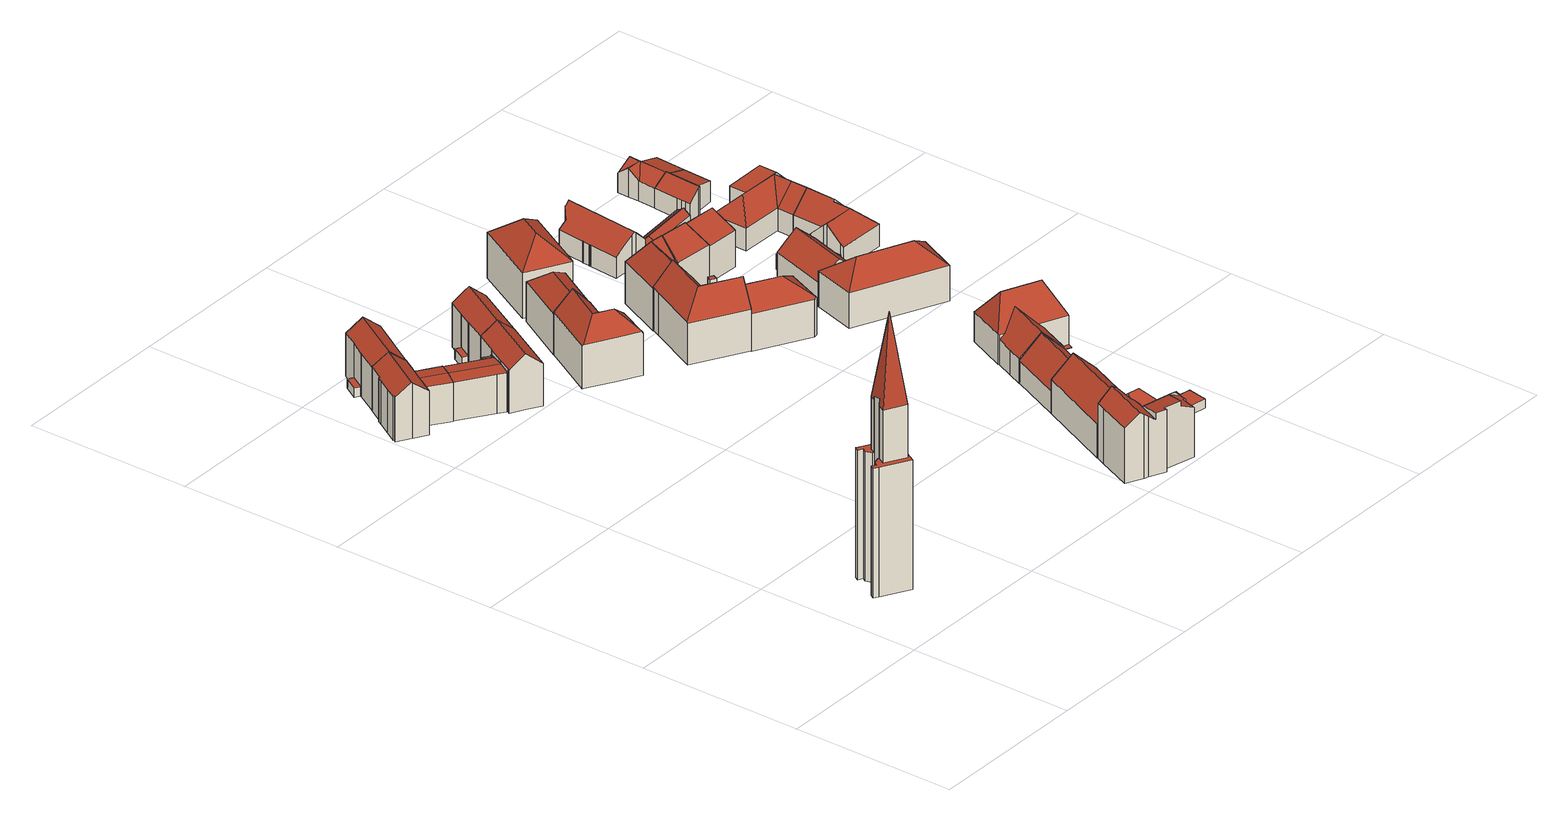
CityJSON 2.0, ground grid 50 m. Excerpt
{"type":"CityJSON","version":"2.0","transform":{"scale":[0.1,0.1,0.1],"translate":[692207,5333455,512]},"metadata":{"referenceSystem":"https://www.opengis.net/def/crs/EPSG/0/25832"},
"CityObjects":{
"building1":{"type":"Building","attributes":{"Gemeindeschluessel":"09162000","HoeheDach":"596.510","HoeheGrund":"514.363","Methode":"2000","NiedrigsteTraufeDesGebaeudes":"553.575","Geometrietyp2DReferenz":"3000","function":"31001_2000","roofType":"3600","measuredHeight":82.15},"geometry":[{"type":"MultiSurface","lod":"2","boundaries":[[[0,1,2,3,4,5,6]],[[7,8,9,10]],[[11,12,0]],[[13,4,3,14]],[[13,10,9,15,5,4]],[[16,2,1,17]],[[18,6,5,15]],[[19,11,6,18]],[[20,21,22,23]],[[24,14,3,2,16,25]],[[26,27,28,29]],[[30,20,23,31]],[[0,12,1]],[[20,30,32,33,34,35,28,27,25,16,17,36,19,18,15,9,8,37,38,21]],[[38,37,39,40]],[[41,35,34,42]],[[39,37,8,7]],[[24,25,27,26]],[[28,35,41,29]],[[36,12,11,19]],[[33,32,43,44]],[[17,1,12,36]],[[34,33,44,42]],[[43,32,30,31]],[[23,22,40,39,7,10,13,14,24,26,29,41,42,44,43,31]],[[11,0,6]],[[22,21,38,40]]],"semantics":{"surfaces":[{"type":"RoofSurface"},{"type":"WallSurface"},{"type":"GroundSurface"}],"values":[0,1,0,1,1,1,1,1,1,1,1,1,0,0,1,1,1,1,1,1,1,1,1,1,2,0,1]}}]},
"building2":{"type":"Building","attributes":{"Gemeindeschluessel":"09162000","HoeheDach":"530.420","HoeheGrund":"513.520","Methode":"1000","NiedrigsteTraufeDesGebaeudes":"526.716","Geometrietyp2DReferenz":"3000","function":"31001_1000","roofType":"3100","measuredHeight":16.9,"storeysAboveGround":4},"geometry":[{"type":"MultiSurface","lod":"2","boundaries":[[[45,46,47,48,49,50,51,52,53,54,55,56,57,58,59,60]],[[50,49,61,62,63,51]],[[60,64,65,45]],[[56,66,67,57]],[[51,63,68,52]],[[62,69,70,67,66,71,72,73,68,63]],[[54,72,71,55]],[[48,74,61,49]],[[57,67,70,58]],[[52,68,73,53]],[[55,71,66,56]],[[47,75,74,48]],[[53,73,72,54]],[[69,64,60,59,58,70]],[[61,74,75,76,65,64,69,62]],[[45,65,76,46]],[[46,76,75,47]]],"semantics":{"surfaces":[{"type":"GroundSurface"},{"type":"WallSurface"},{"type":"RoofSurface"}],"values":[0,1,1,1,1,2,1,1,1,1,1,1,1,1,2,1,1]}}]},
"building3":{"type":"Building","attributes":{"Gemeindeschluessel":"09162000","HoeheDach":"525.930","HoeheGrund":"513.670","Methode":"2000","NiedrigsteTraufeDesGebaeudes":"525.534","Geometrietyp2DReferenz":"3000","function":"31001_1000","roofType":"3100","measuredHeight":12.26,"storeysAboveGround":4},"geometry":[{"type":"MultiSurface","lod":"2","boundaries":[[[77,78,79,80,81,82,83,84,85,86]],[[83,87,88,84]],[[80,89,90,81]],[[81,90,91,82]],[[79,92,89,80]],[[93,94,86,85,84,88]],[[89,92,95,91,90]],[[95,96,94,93,88,87,91]],[[79,78,77,86,94,96,95,92]],[[82,91,87,83]]],"semantics":{"surfaces":[{"type":"GroundSurface"},{"type":"WallSurface"},{"type":"RoofSurface"}],"values":[0,1,1,1,1,1,2,2,1,1]}}]},
"building4":{"type":"Building","attributes":{"Gemeindeschluessel":"09162000","HoeheDach":"530.390","HoeheGrund":"513.640","Methode":"2000","NiedrigsteTraufeDesGebaeudes":"516.407","Geometrietyp2DReferenz":"3000","function":"31001_1000","roofType":"3100","measuredHeight":16.75,"storeysAboveGround":4},"geometry":[{"type":"MultiSurface","lod":"2","boundaries":[[[97,98,99,100]],[[98,97,101,102,103,104,105]],[[106,107,108,109,110,111]],[[112,113,114,115,100,99]],[[116,117,118,116,104,103,119]],[[108,113,112,109]],[[114,113,108,107]],[[120,119,103,102]],[[121,122,123,124,118,117,125]],[[126,116,119,120]],[[107,106,111,122,121,125,126,120,102,101,97,100,115,114]],[[124,127,105,104,116,118]],[[109,112,99,98,105,127,124,123,110]],[[111,110,123,122]],[[117,116,126,125]]],"semantics":{"surfaces":[{"type":"WallSurface"},{"type":"RoofSurface"},{"type":"GroundSurface"}],"values":[0,0,0,0,1,1,0,0,0,0,2,0,1,0,0]}}]},
"building5":{"type":"Building","attributes":{"Gemeindeschluessel":"09162000","HoeheDach":"525.920","HoeheGrund":"513.780","Methode":"2000","NiedrigsteTraufeDesGebaeudes":"525.388","Geometrietyp2DReferenz":"3000","function":"31001_1000","roofType":"3100","measuredHeight":12.14,"storeysAboveGround":4},"geometry":[{"type":"MultiSurface","lod":"2","boundaries":[[[128,129,130,131]],[[132,133,128,131]],[[134,135,136,137]],[[137,138,139,140,141,142,143,144,145,146,147,148,132,131,130,149,134]],[[150,151,152,153,154,92]],[[130,129,155,149]],[[143,151,150,144]],[[137,136,156,138]],[[144,150,92,145]],[[149,155,135,134]],[[142,141,140,157,153,152]],[[148,158,133,132]],[[142,152,151,143]],[[147,94,158,148]],[[140,139,138,156,159,157]],[[153,157,159,156,136,135,155,129,128,133,158,94,154]],[[92,154,94,147,146,145]]],"semantics":{"surfaces":[{"type":"WallSurface"},{"type":"GroundSurface"},{"type":"RoofSurface"}],"values":[0,0,0,1,2,0,0,0,0,0,0,0,0,0,0,2,0]}}]},
"building6":{"type":"Building","attributes":{"Gemeindeschluessel":"09162000","HoeheDach":"525.617","HoeheGrund":"513.912","Methode":"2000","NiedrigsteTraufeDesGebaeudes":"525.334","Geometrietyp2DReferenz":"3000","function":"51009_1610","roofType":"2100","measuredHeight":11.71},"geometry":[{"type":"MultiSurface","lod":"2","boundaries":[[[160,161,162,163]],[[163,164,165,166,160]],[[164,167,168,165]],[[167,164,163,162]],[[167,162,161,169,168]],[[165,168,169,166]],[[166,169,161,160]]],"semantics":{"surfaces":[{"type":"WallSurface"},{"type":"GroundSurface"},{"type":"RoofSurface"}],"values":[0,1,0,0,2,0,0]}}]},
"building7":{"type":"Building","attributes":{"Gemeindeschluessel":"09162000","HoeheDach":"530.630","HoeheGrund":"513.780","Methode":"2000","NiedrigsteTraufeDesGebaeudes":"526.714","Geometrietyp2DReferenz":"3000","function":"31001_1000","roofType":"3100","measuredHeight":16.85,"storeysAboveGround":4},"geometry":[{"type":"MultiSurface","lod":"2","boundaries":[[[142,170,171,140]],[[140,171,172,138]],[[138,172,173,137]],[[137,173,174,134]],[[175,176,177,174,173,172,171,170,178]],[[179,180,181,142,140,138,137,134,182,183,184]],[[180,179,185,175,178,181]],[[134,174,177,182]],[[185,186,176,175]],[[184,186,185,179]],[[181,178,170,142]],[[176,186,184,183,182,177]]],"semantics":{"surfaces":[{"type":"WallSurface"},{"type":"RoofSurface"},{"type":"GroundSurface"}],"values":[0,0,0,0,1,2,0,0,1,0,0,0]}}]},
"building8":{"type":"Building","attributes":{"Gemeindeschluessel":"09162000","HoeheDach":"530.620","HoeheGrund":"513.470","Methode":"2000","NiedrigsteTraufeDesGebaeudes":"516.602","Geometrietyp2DReferenz":"3000","function":"31001_1000","roofType":"3100","measuredHeight":17.15,"storeysAboveGround":4},"geometry":[{"type":"MultiSurface","lod":"2","boundaries":[[[176,187,188,189,190,191,192,193,194,195,177]],[[196,197,198,186,199,176,177,200]],[[201,195,194,202]],[[198,203,204,186]],[[199,186,204,187,176]],[[191,205,206,207,208,209,192]],[[210,189,188,211]],[[187,212,211,188]],[[194,193,213,214,202]],[[215,190,189,210]],[[205,191,190,215]],[[213,209,208,216]],[[200,177,195,201]],[[212,187,204,203]],[[198,197,196,200,201,202,214,217,207,206,205,215,210,211,212,203]],[[217,216,208,207]],[[213,193,192,209]],[[214,213,216,217]]],"semantics":{"surfaces":[{"type":"RoofSurface"},{"type":"WallSurface"},{"type":"GroundSurface"}],"values":[0,1,1,1,0,1,1,1,1,1,1,0,1,1,2,1,1,1]}}]},
"building9":{"type":"Building","attributes":{"Gemeindeschluessel":"09162000","HoeheDach":"532.357","HoeheGrund":"513.710","Methode":"2000","NiedrigsteTraufeDesGebaeudes":"526.609","Geometrietyp2DReferenz":"3000","function":"31001_1000","roofType":"3200","measuredHeight":18.65,"storeysAboveGround":4},"geometry":[{"type":"MultiSurface","lod":"2","boundaries":[[[218,219,220,221,222,223]],[[224,225,226,227,223,222,221,228,229,230,231,232,233,234,235]],[[236,237,229,228,221,220]],[[227,226,225,224,238,239,240,241,218,223]],[[234,242,243,235]],[[244,237,236,245,246]],[[247,248,249,250,251,244,246]],[[235,243,238,224]],[[240,239,248,247,246,241]],[[241,246,245,236,220,219,218]],[[250,249,242,234,233,232,231,251]],[[239,238,243,242,249,248]],[[231,230,229,237,244,251]]],"semantics":{"surfaces":[{"type":"WallSurface"},{"type":"GroundSurface"},{"type":"RoofSurface"}],"values":[0,1,0,0,0,2,2,0,2,2,0,2,0]}}]},
"building10":{"type":"Building","attributes":{"Gemeindeschluessel":"09162000","HoeheDach":"533.781","HoeheGrund":"513.740","Methode":"2000","NiedrigsteTraufeDesGebaeudes":"528.646","Geometrietyp2DReferenz":"3000","function":"31001_9998","roofType":"3100","measuredHeight":20.04,"storeysAboveGround":4},"geometry":[{"type":"MultiSurface","lod":"2","boundaries":[[[252,253,254,255]],[[256,257,258,259]],[[260,261,262,263]],[[264,265,266,267]],[[268,269,270,271]],[[272,273,274]],[[275,276,272,274]],[[263,262,277,278]],[[256,259,279,275,280,281]],[[258,282,283,284,279,259]],[[285,286,253,252]],[[285,267,266,287,286]],[[288,289,261,260]],[[275,284,283,270,269,290,276]],[[291,292,293,280,275,274,273]],[[294,295,296,297,298]],[[278,277,299,292,300]],[[255,254,296,295]],[[287,297,296,254,253,286]],[[301,302,291,273,272,276,290]],[[275,279,284]],[[293,299,277,262,261,289,298,297,287,266,265,303]],[[271,270,283,282]],[[294,298,289,288]],[[301,290,269,268]],[[293,303,281,280]],[[292,299,293]],[[291,302,300,292]],[[301,268,271,282,258,257,264,267,285,252,255,295,294,288,260,263,278,300,302]],[[281,303,265,264,257,256]]],"semantics":{"surfaces":[{"type":"WallSurface"},{"type":"RoofSurface"},{"type":"GroundSurface"}],"values":[0,0,0,0,0,1,0,0,1,0,0,0,0,1,1,0,0,0,1,0,0,1,0,0,0,0,0,0,2,0]}}]},
"building11":{"type":"Building","attributes":{"Gemeindeschluessel":"09162000","HoeheDach":"530.370","HoeheGrund":"513.570","Methode":"2000","NiedrigsteTraufeDesGebaeudes":"525.520","Geometrietyp2DReferenz":"3000","function":"31001_9998","roofType":"3200","measuredHeight":16.8,"storeysAboveGround":4},"geometry":[{"type":"MultiSurface","lod":"2","boundaries":[[[304,305,306,307,308,309]],[[306,310,311,312,313,307]],[[314,312,311,315]],[[313,312,316,317,318]],[[319,316,312,314]],[[320,310,306,305]],[[307,313,318,308]],[[315,320,305,304,309,321,322,319,314]],[[308,318,317,322,321,309]],[[315,311,310,320]],[[322,317,316,319]]],"semantics":{"surfaces":[{"type":"WallSurface"},{"type":"RoofSurface"},{"type":"GroundSurface"}],"values":[0,1,0,1,0,0,1,2,0,0,0]}}]},
"building12":{"type":"Building","attributes":{"Gemeindeschluessel":"09162000","HoeheDach":"530.180","HoeheGrund":"513.730","Methode":"1000","NiedrigsteTraufeDesGebaeudes":"520.844","Geometrietyp2DReferenz":"3000","function":"31001_1000","roofType":"3100","measuredHeight":16.45,"storeysAboveGround":3},"geometry":[{"type":"MultiSurface","lod":"2","boundaries":[[[323,288,324,325,326,294]],[[327,328,329,330]],[[331,332,333,334]],[[335,336,332,331]],[[330,329,337,338]],[[333,332,336,339,340]],[[341,342,343,344]],[[345,334,333,346,347,348,349]],[[328,327,350,351]],[[352,353,342]],[[353,352,339,336,335,354,355,356,357]],[[356,358,338,337,359,357]],[[255,360,361,362]],[[333,340,341,344,346]],[[295,363,360,255]],[[344,347,346]],[[363,326,325,364,328,351,365,361,360]],[[361,365,351,350,366,362]],[[294,326,363,295]],[[349,348,324,288]],[[331,334,345,349,288,323,294,295,255,362,366,350,327,330,338,358,356,355,354,335]],[[324,348,347,344,343,342,353,357,359,337,329,328,364,325]],[[340,339,352,342,341]]],"semantics":{"surfaces":[{"type":"WallSurface"},{"type":"RoofSurface"},{"type":"GroundSurface"}],"values":[0,0,0,0,0,1,0,0,0,0,0,0,0,1,0,0,1,0,0,0,2,1,1]}}]},
"building13":{"type":"Building","attributes":{"Gemeindeschluessel":"09162000","HoeheDach":"533.410","HoeheGrund":"513.756","Methode":"2000","NiedrigsteTraufeDesGebaeudes":"526.272","Geometrietyp2DReferenz":"3000","function":"31001_1000","roofType":"3100","measuredHeight":19.65,"storeysAboveGround":4},"geometry":[{"type":"MultiSurface","lod":"2","boundaries":[[[367,368,369,370,371]],[[372,373,374,375,376]],[[377,378,379,380]],[[374,373,381,382]],[[383,384,385,386]],[[387,388,371,389,385,384]],[[390,391,380,379]],[[387,392,391,390,388]],[[377,393,368,367,378]],[[394,369,368,393]],[[377,380,391,392,383,386,395,376,375,374,382,396,394,393]],[[397,372,376,395]],[[381,398,396,382]],[[369,394,396,398,370]],[[392,387,384,383]],[[395,386,385,389,397]],[[367,371,388,390,379,378]],[[381,373,372,397,389,371,370,398]]],"semantics":{"surfaces":[{"type":"RoofSurface"},{"type":"WallSurface"},{"type":"GroundSurface"}],"values":[0,1,1,1,1,0,1,1,1,1,2,1,1,1,1,1,0,0]}}]},
"building14":{"type":"Building","attributes":{"Gemeindeschluessel":"09162000","HoeheDach":"518.989","HoeheGrund":"513.560","Methode":"1000","NiedrigsteTraufeDesGebaeudes":"518.989","Geometrietyp2DReferenz":"3000","function":"31001_2000","roofType":"1000","measuredHeight":5.43},"geometry":[{"type":"MultiSurface","lod":"2","boundaries":[[[399,400,314,315]],[[315,314,401,402]],[[403,404,400,399]],[[400,404,401,314]],[[403,399,315,402]],[[404,403,402,401]]],"semantics":{"surfaces":[{"type":"WallSurface"},{"type":"GroundSurface"},{"type":"RoofSurface"}],"values":[0,1,2,0,0,0]}}]},
"building15":{"type":"Building","attributes":{"Gemeindeschluessel":"09162000","HoeheDach":"516.614","HoeheGrund":"513.910","Methode":"2000","NiedrigsteTraufeDesGebaeudes":"516.614","Geometrietyp2DReferenz":"3000","function":"51009_1610","roofType":"1000","measuredHeight":2.7},"geometry":[{"type":"MultiSurface","lod":"2","boundaries":[[[405,406,407,408]],[[407,409,410,408]],[[408,410,411,405]],[[405,411,412,406]],[[410,409,412,411]],[[406,412,409,407]]],"semantics":{"surfaces":[{"type":"GroundSurface"},{"type":"WallSurface"},{"type":"RoofSurface"}],"values":[0,1,1,1,2,1]}}]},
"building16":{"type":"Building","attributes":{"Gemeindeschluessel":"09162000","HoeheDach":"530.000","HoeheGrund":"513.783","Methode":"2000","NiedrigsteTraufeDesGebaeudes":"530.000","Geometrietyp2DReferenz":"3000","function":"31001_1000","roofType":"1000","measuredHeight":16.22,"storeysAboveGround":4},"geometry":[{"type":"MultiSurface","lod":"2","boundaries":[[[413,414,415,416]],[[416,415,417,418]],[[418,417,419,420]],[[419,417,415,414]],[[420,419,414,413]],[[413,416,418,420]]],"semantics":{"surfaces":[{"type":"WallSurface"},{"type":"RoofSurface"},{"type":"GroundSurface"}],"values":[0,0,0,1,0,2]}}]},
"building17":{"type":"Building","attributes":{"Gemeindeschluessel":"09162000","HoeheDach":"533.500","HoeheGrund":"513.370","Methode":"2000","NiedrigsteTraufeDesGebaeudes":"527.077","Geometrietyp2DReferenz":"3000","function":"31001_1000","roofType":"3200","measuredHeight":20.13,"storeysAboveGround":4},"geometry":[{"type":"MultiSurface","lod":"2","boundaries":[[[421,422,423,424,425,426]],[[427,428,426,425,424,429]],[[430,428,431,432]],[[431,428,427]],[[433,421,426,428,430]],[[433,430,432,434]],[[434,435,429,424,423,422]],[[421,433,434,422]],[[432,431,427,429,435,434]]],"semantics":{"surfaces":[{"type":"GroundSurface"},{"type":"WallSurface"},{"type":"RoofSurface"}],"values":[0,1,2,2,1,2,1,1,2]}}]},
"building18":{"type":"Building","attributes":{"Gemeindeschluessel":"09162000","HoeheDach":"527.149","HoeheGrund":"513.701","Methode":"2000","NiedrigsteTraufeDesGebaeudes":"520.576","Geometrietyp2DReferenz":"3000","function":"31001_9998","roofType":"9999","measuredHeight":13.45,"storeysAboveGround":2},"geometry":[{"type":"MultiSurface","lod":"2","boundaries":[[[436,437,438,439,440,441]],[[330,436,441,327]],[[442,439,438,443]],[[444,442,443,445,330,327,350]],[[327,441,446,350]],[[445,437,436,330]],[[441,440,447,446]],[[444,447,440,439,442]],[[443,438,437,445]],[[350,446,447,444]]],"semantics":{"surfaces":[{"type":"RoofSurface"},{"type":"WallSurface"},{"type":"GroundSurface"}],"values":[0,1,1,2,1,1,0,1,1,1]}}]},
"building19":{"type":"Building","attributes":{"Gemeindeschluessel":"09162000","HoeheDach":"532.718","HoeheGrund":"513.390","Methode":"2000","NiedrigsteTraufeDesGebaeudes":"526.077","Geometrietyp2DReferenz":"3000","function":"31001_1000","roofType":"3100","measuredHeight":19.33,"storeysAboveGround":4},"geometry":[{"type":"MultiSurface","lod":"2","boundaries":[[[448,449,450,451]],[[452,453,454,455,448,451]],[[452,456,457,453]],[[455,458,449,448]],[[459,460,461]],[[462,461,449,458]],[[463,457,456,459,461,462]],[[455,454,463,462,458]],[[453,457,463,454]],[[452,451,450,460,459,456]],[[461,460,450,449]]],"semantics":{"surfaces":[{"type":"WallSurface"},{"type":"GroundSurface"},{"type":"RoofSurface"}],"values":[0,1,0,0,2,2,2,0,0,0,2]}}]},
"building20":{"type":"Building","attributes":{"Gemeindeschluessel":"09162000","HoeheDach":"519.981","HoeheGrund":"513.925","Methode":"2000","NiedrigsteTraufeDesGebaeudes":"517.064","Geometrietyp2DReferenz":"3000","function":"31001_2000","roofType":"2100","measuredHeight":6.06,"storeysAboveGround":1},"geometry":[{"type":"MultiSurface","lod":"2","boundaries":[[[464,465,466,467]],[[468,469,465,464,470,471]],[[470,464,467,472,473]],[[474,473,472,475]],[[475,476,468,471,474]],[[465,469,477,466]],[[471,470,473,474]],[[476,477,469,468]],[[475,472,467,466,477,476]]],"semantics":{"surfaces":[{"type":"WallSurface"},{"type":"RoofSurface"},{"type":"GroundSurface"}],"values":[0,0,1,0,2,1,0,0,0]}}]},
"building21":{"type":"Building","attributes":{"Gemeindeschluessel":"09162000","HoeheDach":"530.064","HoeheGrund":"513.621","Methode":"1000","NiedrigsteTraufeDesGebaeudes":"524.986","Geometrietyp2DReferenz":"3000","function":"31001_1000","roofType":"3200","measuredHeight":16.44,"storeysAboveGround":3},"geometry":[{"type":"MultiSurface","lod":"2","boundaries":[[[478,479,480,481]],[[482,483,484,485,486,487,488,489]],[[490,488,487,491]],[[492,493,484,483,494]],[[492,494,495,496]],[[491,487,486,497]],[[498,485,484,493]],[[489,488,490,479,478]],[[480,479,490,491,497,498,493,492,496]],[[497,486,485,498]],[[499,495,494,483,482]],[[480,496,495,499,481]],[[478,481,499,482,489]]],"semantics":{"surfaces":[{"type":"WallSurface"},{"type":"RoofSurface"},{"type":"GroundSurface"}],"values":[0,1,0,0,0,0,0,0,2,0,1,0,1]}}]},
"building22":{"type":"Building","attributes":{"Gemeindeschluessel":"09162000","HoeheDach":"516.642","HoeheGrund":"513.900","Methode":"1000","NiedrigsteTraufeDesGebaeudes":"516.642","Geometrietyp2DReferenz":"3000","function":"31001_2000","roofType":"1000","measuredHeight":2.74,"storeysAboveGround":1},"geometry":[{"type":"MultiSurface","lod":"2","boundaries":[[[500,501,409,410]],[[502,501,500,503]],[[408,407,502,503]],[[407,409,501,502]],[[408,410,409,407]],[[503,500,410,408]]],"semantics":{"surfaces":[{"type":"RoofSurface"},{"type":"WallSurface"},{"type":"GroundSurface"}],"values":[0,1,2,1,1,1]}}]},
"building23":{"type":"Building","attributes":{"Gemeindeschluessel":"09162000","HoeheDach":"516.336","HoeheGrund":"513.489","Methode":"1000","NiedrigsteTraufeDesGebaeudes":"516.336","Geometrietyp2DReferenz":"3000","function":"31001_2000","roofType":"1000","measuredHeight":2.85},"geometry":[{"type":"MultiSurface","lod":"2","boundaries":[[[504,505,506,507,508,509,510,511,512]],[[513,508,507,514]],[[515,516,517,518,513,514,519,520,521]],[[516,511,510,517]],[[517,510,509,518]],[[520,505,504,521]],[[521,504,512,515]],[[519,506,505,520]],[[515,512,511,516]],[[518,509,508,513]],[[514,507,506,519]]],"semantics":{"surfaces":[{"type":"RoofSurface"},{"type":"WallSurface"},{"type":"GroundSurface"}],"values":[0,1,2,1,1,1,1,1,1,1,1]}}]},
"building24":{"type":"Building","attributes":{"Gemeindeschluessel":"09162000","HoeheDach":"532.670","HoeheGrund":"512.579","Methode":"2000","NiedrigsteTraufeDesGebaeudes":"526.737","Geometrietyp2DReferenz":"3000","function":"31001_1000","roofType":"3200","measuredHeight":20.09,"storeysAboveGround":4},"geometry":[{"type":"MultiSurface","lod":"2","boundaries":[[[522,523,524,525,526]],[[527,528,526,525,529]],[[530,531,532,533]],[[530,534,535,536,531]],[[522,537,538,534,530,533,523]],[[533,532,524,523]],[[522,526,528,537]],[[529,525,524,532,531,536]],[[539,527,529,536,535]],[[538,537,528,527,539]],[[538,539,535,534]]],"semantics":{"surfaces":[{"type":"WallSurface"},{"type":"RoofSurface"},{"type":"GroundSurface"}],"values":[0,1,0,0,2,0,0,1,1,0,0]}}]},
"building25":{"type":"Building","attributes":{"Gemeindeschluessel":"09162000","HoeheDach":"531.050","HoeheGrund":"513.636","Methode":"2000","NiedrigsteTraufeDesGebaeudes":"513.770","Geometrietyp2DReferenz":"3000","function":"31001_3000","roofType":"3100","measuredHeight":17.41,"storeysAboveGround":2},"geometry":[{"type":"MultiSurface","lod":"2","boundaries":[[[540,541,542]],[[543,544,545,546]],[[547,548,549,550]],[[547,551,552,553,554,548]],[[555,556,554,553]],[[552,557,555,553]],[[558,559,560,561,562]],[[563,564,562,561]],[[565,566,567,568]],[[565,569,570,571,566]],[[570,572,549,548,554,556,573,574,571]],[[575,573,556,555,557]],[[576,562,564]],[[575,576,564,563,544,577,541,540,574,573]],[[551,558,562,576,575,557,552]],[[551,547,550,578,569,565,568,579,543,546,559,558]],[[571,574,540,542,567,566]],[[578,572,570,569]],[[550,549,572,578]],[[546,545,560,559]],[[563,561,560,545,544]],[[579,577,544,543]],[[579,568,567,542,541,577]]],"semantics":{"surfaces":[{"type":"WallSurface"},{"type":"RoofSurface"},{"type":"GroundSurface"}],"values":[0,0,0,0,0,1,0,1,0,0,1,0,1,1,0,2,1,0,0,0,1,0,0]}}]},
"building26":{"type":"Building","attributes":{"Gemeindeschluessel":"09162000","HoeheDach":"523.849","HoeheGrund":"513.140","Methode":"2000","NiedrigsteTraufeDesGebaeudes":"519.480","Geometrietyp2DReferenz":"3000","function":"31001_9998","roofType":"3100","measuredHeight":10.71,"storeysAboveGround":2},"geometry":[{"type":"MultiSurface","lod":"2","boundaries":[[[580,581,582,583]],[[584,585,586,587]],[[588,589,590,591,592,593,594,595,596,597,598,586,585,599,600,601,582,581,602,603]],[[604,602,581,580]],[[605,606,607,608]],[[609,610,611,612,613,614]],[[598,597,596,615,616,617]],[[594,593,592,618,619,620,621,622]],[[583,582,601,623]],[[624,625,626,627]],[[628,600,599,629]],[[630,603,602,604]],[[631,632,626,625,607,606,614,613,612,618,592,591,590]],[[610,609,605,608,624,627,633,634,635,636,637,630,604,580,583,623,628,629,584,587,617,616,615,638,622,621,620,619,611]],[[637,636,589,588,603,630]],[[638,595,594,622]],[[615,596,595,638]],[[608,607,625,624]],[[627,626,632,633]],[[609,614,606,605]],[[633,632,631,634]],[[635,634,631,590,589,636]],[[629,599,585,584]],[[587,586,598,617]],[[623,601,600,628]],[[619,618,612,611]]],"semantics":{"surfaces":[{"type":"WallSurface"},{"type":"RoofSurface"},{"type":"GroundSurface"}],"values":[0,0,1,0,0,0,0,0,0,0,0,0,1,2,0,0,0,0,0,0,0,0,0,0,0,0]}}]},
"building27":{"type":"Building","attributes":{"Gemeindeschluessel":"09162000","HoeheDach":"529.730","HoeheGrund":"512.719","Methode":"2000","NiedrigsteTraufeDesGebaeudes":"523.706","Geometrietyp2DReferenz":"3000","function":"31001_1000","roofType":"3200","measuredHeight":17.01,"storeysAboveGround":3},"geometry":[{"type":"MultiSurface","lod":"2","boundaries":[[[639,532,640,641]],[[641,640,642,643]],[[644,645,646,647]],[[648,649,650]],[[524,651,650,649,642,640,532]],[[652,653,645,644]],[[653,648,650,651,646,645]],[[654,524,532,639]],[[652,643,642,649,648,653]],[[654,647,646,651,524]],[[652,644,647,654,639,641,643]]],"semantics":{"surfaces":[{"type":"WallSurface"},{"type":"RoofSurface"},{"type":"GroundSurface"}],"values":[0,0,0,1,1,0,1,0,0,0,2]}}]},
"building28":{"type":"Building","attributes":{"Gemeindeschluessel":"09162000","HoeheDach":"517.270","HoeheGrund":"513.620","Methode":"2000","NiedrigsteTraufeDesGebaeudes":"515.902","Geometrietyp2DReferenz":"3000","function":"51009_1610","roofType":"3100","measuredHeight":3.65},"geometry":[{"type":"MultiSurface","lod":"2","boundaries":[[[655,656,657,658,659,660]],[[661,662,663,664]],[[663,665,655,660,666,664]],[[667,668,657,656,655,665]],[[669,670,671,668,667,665,663,662]],[[671,672,673,658,657,668]],[[672,671,670,674]],[[661,675,674,670,669,662]],[[675,661,664,666,660,659,658,673,672,674]]],"semantics":{"surfaces":[{"type":"WallSurface"},{"type":"RoofSurface"},{"type":"GroundSurface"}],"values":[0,0,0,1,1,0,0,0,2]}}]},
"building29":{"type":"Building","attributes":{"Gemeindeschluessel":"09162000","HoeheDach":"529.990","HoeheGrund":"513.350","Methode":"2000","NiedrigsteTraufeDesGebaeudes":"517.237","Geometrietyp2DReferenz":"3000","function":"31001_9998","roofType":"3200","measuredHeight":16.64,"storeysAboveGround":3},"geometry":[{"type":"MultiSurface","lod":"2","boundaries":[[[676,677,678,679]],[[680,681,682,683,684,685,686,687,688,689]],[[690,691,692,693,694,680,695,696,697,698,699]],[[700,701,702,703,704,705,706]],[[707,708,709,710,693]],[[711,699,698,712]],[[713,714,715,716]],[[698,697,717,718,719,720,712]],[[721,706,705,722,723]],[[676,724,692,677]],[[696,689,688,721,718,717]],[[694,693,710,725,681,680]],[[717,697,696]],[[716,715,709,708]],[[707,693,692,724]],[[677,692,691]],[[726,682,681,725]],[[677,691,690,678]],[[682,726,714,713,727,728,683]],[[729,684,683,728]],[[690,699,678]],[[730,686,685,731]],[[710,709,715,714,726,725]],[[719,718,721,723]],[[679,678,699,711]],[[732,687,686,730]],[[688,687,701,700,706,721]],[[731,685,684,729]],[[695,680,689,696]],[[733,703,702,734]],[[722,705,704,735]],[[732,734,702,701,687]],[[676,679,711,712,720,719,723,722,735,733,734,732,730,731,729,728,727,713,716,708,707,724]],[[735,704,703,733]]],"semantics":{"surfaces":[{"type":"WallSurface"},{"type":"RoofSurface"},{"type":"GroundSurface"}],"values":[0,1,1,1,0,0,0,0,0,0,1,0,0,0,0,1,0,1,0,0,1,0,1,0,0,0,0,0,0,0,0,0,2,0]}}]},
"building30":{"type":"Building","attributes":{"Gemeindeschluessel":"09162000","HoeheDach":"517.780","HoeheGrund":"514.010","Methode":"1000","NiedrigsteTraufeDesGebaeudes":"517.780","Geometrietyp2DReferenz":"3000","function":"51009_1610","roofType":"1000","measuredHeight":3.77},"geometry":[{"type":"MultiSurface","lod":"2","boundaries":[[[736,737,738,739]],[[740,741,742,743]],[[744,745,746,747]],[[741,746,745,748,749,738,737,742]],[[750,748,745,744]],[[747,746,741,740]],[[743,736,739,751,750,744,747,740]],[[743,742,737,736]],[[751,749,748,750]],[[739,738,749,751]]],"semantics":{"surfaces":[{"type":"WallSurface"},{"type":"RoofSurface"},{"type":"GroundSurface"}],"values":[0,0,0,1,0,0,2,0,0,0]}}]},
"building31":{"type":"Building","attributes":{"Gemeindeschluessel":"09162000","HoeheDach":"516.724","HoeheGrund":"513.310","Methode":"2000","NiedrigsteTraufeDesGebaeudes":"516.013","Geometrietyp2DReferenz":"3000","function":"51009_1610","roofType":"2100","measuredHeight":3.41},"geometry":[{"type":"MultiSurface","lod":"2","boundaries":[[[752,753,754,755,756,757]],[[755,758,759,756]],[[754,760,758,755]],[[756,759,657,757]],[[757,657,655,752]],[[657,759,758,760,761,655]],[[753,761,760,754]],[[752,655,761,753]]],"semantics":{"surfaces":[{"type":"GroundSurface"},{"type":"WallSurface"},{"type":"RoofSurface"}],"values":[0,1,1,1,1,2,1,1]}}]},
"building32":{"type":"Building","attributes":{"Gemeindeschluessel":"09162000","HoeheDach":"517.261","HoeheGrund":"513.330","Methode":"2000","NiedrigsteTraufeDesGebaeudes":"515.865","Geometrietyp2DReferenz":"3000","function":"31001_9998","roofType":"3100","measuredHeight":3.93,"storeysAboveGround":1},"geometry":[{"type":"MultiSurface","lod":"2","boundaries":[[[762,763,764,668,657,757]],[[757,657,759,756]],[[765,766,767,768]],[[769,765,768,770,763,762,757,756]],[[764,670,767,766,771,668]],[[766,765,769,756,759,771]],[[668,771,759,657]],[[768,767,670,770]],[[770,670,764,763]]],"semantics":{"surfaces":[{"type":"WallSurface"},{"type":"GroundSurface"},{"type":"RoofSurface"}],"values":[0,0,0,1,2,0,2,0,0]}}]},
"building33":{"type":"Building","attributes":{"Gemeindeschluessel":"09162000","HoeheDach":"525.860","HoeheGrund":"513.560","Methode":"2000","NiedrigsteTraufeDesGebaeudes":"520.300","Geometrietyp2DReferenz":"3000","function":"31001_9998","roofType":"3100","measuredHeight":12.3},"geometry":[{"type":"MultiSurface","lod":"2","boundaries":[[[772,773,774,775,776,777,778]],[[779,780,781,782]],[[783,784,785,786,775,774,787]],[[788,789,790,791,792,793]],[[794,795,796,797,798,799]],[[800,786,785,801,802,803]],[[804,783,787,805,798,797]],[[806,794,799,807,808,809,781,780]],[[784,783,804,797,796,795,810,779,782,811,812,792,791,790,813,802,801,785]],[[811,809,814,812]],[[808,807,789,788,793,814,809]],[[810,795,794,806,780,779]],[[782,781,809,811]],[[776,775,786,800,777]],[[789,815,803,802,813,790]],[[812,814,793,792]],[[799,798,805,773,772,778,807]],[[787,774,773,805]],[[807,778,777,800,803,815,789]]],"semantics":{"surfaces":[{"type":"WallSurface"},{"type":"RoofSurface"},{"type":"GroundSurface"}],"values":[0,0,0,0,0,0,0,1,2,0,1,0,0,1,0,0,1,1,1]}}]},
"building34":{"type":"Building","attributes":{"Gemeindeschluessel":"09162000","HoeheDach":"522.352","HoeheGrund":"513.390","Methode":"1000","NiedrigsteTraufeDesGebaeudes":"519.425","Geometrietyp2DReferenz":"3000","function":"31001_9998","roofType":"2100","measuredHeight":8.96,"storeysAboveGround":2},"geometry":[{"type":"MultiSurface","lod":"2","boundaries":[[[816,817,818,819]],[[820,821,822,823]],[[824,825,826,827]],[[826,828,829,830,831,827]],[[832,816,819,833,834,835,824,827,831,830,836,820,823]],[[834,837,838,835]],[[819,818,839,833]],[[823,822,840,832]],[[841,821,820,836,830,829]],[[832,840,817,816]],[[833,839,837,834]],[[835,838,825,824]],[[839,818,817,840,822,821,841,829,828,826,825,838,837]]],"semantics":{"surfaces":[{"type":"WallSurface"},{"type":"GroundSurface"},{"type":"RoofSurface"}],"values":[0,0,0,0,1,0,0,0,0,0,0,0,2]}}]},
"building35":{"type":"Building","attributes":{"Gemeindeschluessel":"09162000","HoeheDach":"525.910","HoeheGrund":"513.410","Methode":"2000","NiedrigsteTraufeDesGebaeudes":"520.260","Geometrietyp2DReferenz":"3000","function":"31001_9998","roofType":"3200","measuredHeight":12.5,"storeysAboveGround":2},"geometry":[{"type":"MultiSurface","lod":"2","boundaries":[[[842,843,844,845]],[[846,847,848,849]],[[850,851,852,843,853,854,855,856,857,858,859,860]],[[861,862,863,864,853,843]],[[853,865,847,866,854]],[[867,868,844,869,870,871]],[[872,873,874,875,849,848,876,863]],[[877,878,879,800,803,880]],[[879,881,882,862,861,843,842,800]],[[872,863,862,882]],[[803,845,844,868,883,880]],[[871,870,860,884]],[[885,859,858,886]],[[878,887,888,882,881,879]],[[865,848,847]],[[850,860,870]],[[869,844,843,852,851,850,870]],[[884,860,859,885]],[[800,842,845,803]],[[864,863,876,848,865,853]],[[857,856,855,889,890,891,886,858]],[[875,874,873,888,887,878,877,880,883,868,867,871,884,885,886,891,890,889,892,893,846,849]],[[873,872,882,888]],[[855,854,866,847,846,893,892,889]]],"semantics":{"surfaces":[{"type":"RoofSurface"},{"type":"WallSurface"},{"type":"GroundSurface"}],"values":[0,1,0,1,0,1,1,1,0,0,1,1,1,1,0,0,0,1,0,0,1,2,1,1]}}]},
"building36":{"type":"Building","attributes":{"Gemeindeschluessel":"09162000","HoeheDach":"522.100","HoeheGrund":"513.392","Methode":"2000","NiedrigsteTraufeDesGebaeudes":"519.310","Geometrietyp2DReferenz":"3000","function":"31001_9998","roofType":"2100","measuredHeight":8.71,"storeysAboveGround":2},"geometry":[{"type":"MultiSurface","lod":"2","boundaries":[[[894,895,896,897,898,899,900,901,823,820,830]],[[902,903,904,905,906]],[[823,907,908,820]],[[899,909,910,900]],[[911,829,908,907,902]],[[900,910,912,901]],[[895,905,904,896]],[[902,906,913,911]],[[911,913,894,830,829]],[[897,896,904,903,914]],[[820,908,829,830]],[[898,915,909,899]],[[902,912,910,909,915,914,903]],[[895,894,913,906,905]],[[897,914,915,898]],[[901,912,902,907,823]]],"semantics":{"surfaces":[{"type":"GroundSurface"},{"type":"RoofSurface"},{"type":"WallSurface"}],"values":[0,1,2,2,1,2,2,1,2,2,2,2,1,2,2,2]}}]},
"building37":{"type":"Building","attributes":{"Gemeindeschluessel":"09162000","HoeheDach":"521.686","HoeheGrund":"513.430","Methode":"2000","NiedrigsteTraufeDesGebaeudes":"519.694","Geometrietyp2DReferenz":"3000","function":"31001_9998","roofType":"2100","measuredHeight":8.26,"storeysAboveGround":2},"geometry":[{"type":"MultiSurface","lod":"2","boundaries":[[[823,916,917,918]],[[919,920,916,823,921,832]],[[918,917,922,923]],[[924,925,926,922,917,916,920,919]],[[927,928,929,832,921,823,918,923]],[[929,924,919,832]],[[923,922,926,927]],[[929,928,927,926,925,924]]],"semantics":{"surfaces":[{"type":"WallSurface"},{"type":"RoofSurface"},{"type":"GroundSurface"}],"values":[0,0,0,1,2,0,0,0]}}]},
"building38":{"type":"Building","attributes":{"Gemeindeschluessel":"09162000","HoeheDach":"521.686","HoeheGrund":"513.400","Methode":"2000","NiedrigsteTraufeDesGebaeudes":"519.714","Geometrietyp2DReferenz":"3000","function":"31001_9998","roofType":"2100","measuredHeight":8.29,"storeysAboveGround":2},"geometry":[{"type":"MultiSurface","lod":"2","boundaries":[[[923,922,930,918]],[[930,922,931,932,933,934,916]],[[935,931,922,923]],[[901,934,933,936]],[[918,930,916,823]],[[936,933,932,937]],[[823,916,934,901]],[[823,901,936,937,935,923,918]],[[937,932,931,935]]],"semantics":{"surfaces":[{"type":"WallSurface"},{"type":"RoofSurface"},{"type":"GroundSurface"}],"values":[0,1,0,0,0,0,0,2,0]}}]}
},
"vertices":[
[207,238,845],[195,288,576],[186,272,576],[187,272,586],[173,243,597],[171,244,576],[158,221,576],[147,240,24],[147,240,416],[167,246,416],[167,246,24],[220,188,576],[255,254,576],[173,243,24],[187,272,24],[171,244,416],[186,272,416],[195,288,416],[158,221,416],[220,188,416],[134,217,416],[121,225,416],[121,225,24],[134,217,24],[182,274,24],[182,274,416],[177,294,24],[177,294,416],[183,305,416],[183,305,24],[218,170,416],[218,170,24],[273,270,416],[190,317,416],[176,325,416],[169,312,416],[255,254,416],[141,229,416],[128,237,416],[141,229,24],[128,237,24],[169,312,24],[176,325,24],[273,270,24],[190,317,24],
[148,1755,15],[125,1718,15],[103,1681,15],[82,1646,15],[41,1670,15],[40,1671,15],[0,1695,15],[5,1702,15],[3,1704,15],[25,1740,15],[47,1777,15],[56,1791,15],[58,1790,15],[87,1837,15],[126,1813,15],[168,1788,15],[41,1670,183],[40,1671,184],[0,1695,149],[168,1788,147],[148,1755,147],[56,1791,147],[58,1790,149],[5,1702,149],[126,1813,184],[87,1837,149],[47,1777,147],[25,1740,147],[3,1704,147],[82,1646,147],[103,1681,147],[125,1718,147],
[207,1691,17],[195,1672,17],[171,1636,17],[108,1678,17],[103,1681,17],[125,1718,17],[148,1755,17],[151,1752,17],[218,1708,17],[218,1707,17],[148,1755,135],[151,1752,135],[108,1678,135],[103,1681,135],[125,1718,139],[171,1636,135],[218,1708,135],[218,1707,135],[195,1672,139],[207,1691,137],
[154,1947,16],[154,1947,146],[184,1997,146],[184,1997,16],[153,1947,16],[138,1957,16],[138,1957,44],[153,1947,44],[153,1947,145],[128,1813,16],[168,1788,16],[168,1788,146],[128,1813,184],[87,1837,146],[87,1837,16],[225,1973,184],[266,1948,146],[266,1948,16],[225,1973,16],[127,1905,44],[126,1904,44],[126,1903,44],[112,1914,44],[112,1914,16],[126,1903,16],[127,1903,16],[127,1903,146],[126,1903,145],[126,1904,16],[127,1905,16],[127,1905,145],
[335,1630,135],[339,1642,134],[339,1642,18],[335,1630,18],[310,1646,18],[310,1646,135],[344,1642,18],[344,1642,134],[343,1641,134],[343,1641,18],[342,1642,18],[336,1630,18],[315,1592,18],[314,1591,18],[294,1553,18],[292,1555,18],[271,1569,18],[171,1636,18],[194,1671,18],[218,1707,18],[309,1647,18],[340,1644,18],[271,1569,135],[292,1555,135],[294,1553,135],[314,1591,139],[194,1671,139],[340,1644,134],[342,1642,134],[315,1592,139],[309,1647,135],[336,1630,135],
[309,1647,19],[309,1647,136],[314,1656,134],[314,1656,19],[339,1642,19],[335,1630,19],[310,1646,19],[339,1642,133],[335,1630,136],[310,1646,136],
[294,1553,148],[315,1592,147],[342,1642,147],[343,1641,148],[344,1642,148],[331,1522,186],[422,1685,186],[381,1708,148],[290,1545,148],[373,1498,18],[331,1522,18],[290,1545,18],[381,1708,18],[422,1685,18],[464,1662,18],[373,1498,147],[464,1662,147],
[511,1846,186],[499,1853,175],[470,1868,148],[469,1868,147],[441,1817,147],[440,1817,147],[417,1776,147],[416,1775,147],[417,1774,148],[422,1685,15],[457,1666,15],[464,1662,15],[457,1666,154],[381,1708,15],[417,1774,15],[416,1775,15],[553,1823,15],[553,1823,147],[441,1817,15],[440,1817,15],[425,1826,15],[425,1826,46],[440,1817,46],[470,1868,15],[499,1853,15],[511,1846,15],[417,1776,46],[417,1776,15],[469,1868,15],[402,1784,46],[402,1784,15],
[503,1470,146],[557,1565,146],[596,1634,146],[596,1634,17],[557,1565,17],[503,1470,17],[654,1386,17],[651,1388,17],[595,1419,17],[507,1468,17],[643,1609,17],[686,1586,17],[649,1514,17],[647,1511,17],[647,1510,17],[698,1484,17],[698,1483,17],[700,1482,17],[643,1609,204],[686,1586,150],[654,1386,146],[651,1388,150],[595,1419,150],[507,1468,150],[698,1483,148],[700,1482,146],[649,1514,146],[603,1540,204],[575,1490,204],[621,1464,204],[627,1461,204],[698,1484,149],[647,1510,150],[647,1511,150],
[1030,172,17],[1030,172,183],[1041,197,184],[1041,197,17],[1096,15,206],[1096,15,17],[1102,28,17],[1102,28,203],[1104,159,17],[1104,159,198],[1099,134,194],[1099,134,17],[1046,37,17],[1046,37,201],[1035,41,210],[1035,41,17],[1208,48,17],[1208,48,171],[1200,9,167],[1200,9,17],[1222,67,171],[1225,82,174],[1203,70,188],[1182,74,188],[1222,67,169],[1109,132,186],[1109,132,17],[1156,15,203],[1096,91,188],[1068,27,205],[1199,4,17],[1199,4,167],[1156,15,188],[983,65,17],[983,65,184],[1025,46,218],[1108,184,17],[1108,184,202],[1218,46,166],[1227,89,167],[1106,113,167],[1098,97,183],[1100,186,17],[1045,196,17],[1045,196,187],[1087,188,218],[1100,186,209],[1106,113,183],[1106,113,17],[1218,46,17],[1227,89,17],[1068,27,183],
[643,1609,16],[686,1586,16],[686,1586,142],[643,1609,184],[596,1634,139],[596,1634,16],[693,1582,135],[763,1706,135],[784,1742,135],[705,1719,184],[784,1742,16],[763,1706,16],[735,1768,135],[686,1793,135],[684,1790,139],[735,1768,16],[693,1582,16],[684,1790,16],[686,1793,16],
[1107,184,17],[1108,184,181],[1107,184,182],[1100,186,175],[1206,405,17],[1206,405,182],[1266,378,119],[1266,378,17],[1278,214,17],[1278,214,88],[1267,154,89],[1267,154,17],[1284,244,17],[1284,244,88],[1262,370,119],[1262,370,17],[1283,245,90],[1230,209,135],[1193,215,135],[1200,231,119],[1193,215,119],[1187,200,119],[1174,172,17],[1174,172,89],[1174,172,119],[1173,172,120],[1173,172,17],[1146,431,17],[1146,431,120],[1213,258,89],[1213,258,119],[1283,245,17],[1213,258,17],[1212,259,17],[1212,259,120],[1213,259,17],[1213,259,120],[1041,197,120],[1043,201,119],[1043,201,17],[1045,196,124],[1146,272,182],[1080,284,120],[1080,284,17],
[947,1285,214],[974,1333,143],[971,1335,143],[913,1367,143],[837,1347,214],[955,1454,143],[952,1450,143],[952,1450,18],[953,1452,18],[955,1454,18],[921,1239,18],[921,1239,145],[921,1238,144],[921,1238,18],[938,1423,145],[938,1423,18],[849,1502,18],[849,1502,147],[850,1505,147],[850,1505,18],[836,1475,147],[765,1327,147],[901,1480,214],[764,1325,144],[764,1325,18],[836,1475,18],[974,1333,18],[971,1335,18],[952,1455,18],[909,1369,18],[952,1455,146],[909,1369,149],
[763,1706,70],[784,1742,70],[814,1727,16],[796,1689,16],[796,1689,70],[814,1727,70],
[1267,154,19],[1278,214,19],[1301,210,19],[1290,150,19],[1301,210,46],[1290,150,46],[1267,154,46],[1278,214,46],
[926,1376,18],[926,1376,180],[934,1391,180],[934,1391,18],[949,1383,180],[949,1383,18],[941,1367,180],[941,1367,18],
[821,1745,14],[695,1811,14],[769,1951,14],[800,2009,14],[801,2008,14],[928,1943,14],[801,2008,152],[928,1943,152],[800,2009,151],[821,1745,152],[829,1911,215],[792,1843,215],[821,1745,151],[695,1811,152],[769,1951,151],
[1266,378,86],[1280,409,86],[1336,535,86],[1277,562,150],[1276,562,151],[1206,405,151],[1277,562,17],[1336,535,17],[1217,589,17],[1280,409,17],[1146,431,86],[1217,589,86],
[915,1646,14],[915,1646,141],[996,1639,141],[996,1639,14],[983,1527,14],[983,1525,14],[952,1455,14],[850,1505,14],[983,1527,142],[983,1525,141],[850,1505,141],[984,1529,143],[990,1584,207],[950,1587,207],[901,1480,207],[952,1455,141],
[1285,381,51],[1285,381,73],[1270,388,80],[1270,388,51],[1294,402,19],[1294,402,73],[1277,364,51],[1277,364,19],[1266,378,51],[1262,370,51],[1262,370,19],[1266,378,19],[1280,409,19],[1280,409,80],
[921,1239,130],[921,1239,16],[1079,1152,16],[1079,1152,130],[1055,1239,181],[1136,1267,131],[1020,1332,130],[981,1353,130],[980,1351,132],[971,1335,146],[974,1333,146],[953,1295,181],[974,1333,16],[971,1335,16],[1136,1267,16],[1020,1332,16],[1136,1267,130],[1090,1154,130],[1090,1154,16],[980,1351,16],[981,1353,16],[1086,1153,133],
[1409,129,46],[1420,189,46],[1420,189,19],[1409,129,19],
[980,1351,43],[981,1353,43],[1020,1332,43],[1031,1350,43],[1059,1404,43],[1013,1426,43],[986,1375,43],[976,1357,43],[974,1355,43],[1059,1404,15],[1031,1350,15],[974,1355,15],[976,1357,15],[986,1375,15],[1013,1426,15],[1020,1332,15],[981,1353,15],[980,1351,15],
[1108,1599,6],[1110,1630,6],[1110,1630,147],[1110,1628,149],[1108,1599,151],[1105,1519,149],[1107,1545,148],[1080,1576,207],[996,1639,6],[996,1639,148],[1090,1632,147],[1090,1632,6],[983,1527,6],[983,1527,148],[990,1583,207],[1107,1545,6],[1105,1517,6],[1105,1517,148],
[1275,682,105],[1262,688,105],[1262,688,91],[1260,691,16],[1260,691,107],[1312,808,106],[1312,808,16],[1374,620,16],[1374,620,91],[1356,580,91],[1356,580,16],[1441,590,16],[1441,590,18],[1375,620,18],[1375,620,89],[1382,635,18],[1382,635,89],[1448,606,18],[1501,726,16],[1313,810,16],[1313,810,107],[1313,809,108],[1501,726,108],[1325,733,190],[1436,684,190],[1217,589,16],[1217,589,90],[1237,634,90],[1237,634,16],[1277,562,16],[1277,562,153],[1276,562,154],[1336,535,91],[1367,642,105],[1337,697,154],[1448,606,105],[1449,608,108],[1262,689,107],[1336,535,16],[1262,689,16],
[1014,1836,11],[1014,1836,75],[1013,1836,75],[1013,1836,11],[1016,1861,11],[1016,1861,75],[1016,1863,75],[1016,1863,11],[1034,1743,92],[1067,1741,112],[1079,1741,118],[1101,1970,118],[1102,1974,118],[1085,1971,109],[1084,1971,109],[1054,1945,93],[1025,1946,76],[1017,1865,75],[1017,1863,75],[1016,1860,75],[1014,1839,75],[1013,1839,75],[1014,1834,75],[1005,1745,75],[1014,1834,11],[1140,1931,11],[1140,1931,77],[1126,1781,77],[1126,1781,11],[1142,1954,11],[1143,1967,11],[1144,1978,11],[1144,1978,77],[1143,1967,77],[1142,1954,77],[1025,1946,11],[1017,1865,11],[1017,1863,11],[1107,1975,114],[1107,1975,11],[1102,1974,11],[1085,1971,11],[1084,1971,11],[1013,1839,11],[1124,1768,11],[1124,1768,77],[1123,1753,77],[1123,1753,11],[1014,1839,11],[1016,1860,11],[1005,1745,11],[1084,1740,114],[1121,1738,77],[1121,1738,11],[1084,1740,11],[1079,1741,11],[1067,1741,11],[1034,1743,11],[1054,1945,11],
[1090,1632,7],[1091,1660,117],[1091,1660,7],[1260,1651,117],[1260,1651,7],[1107,1545,7],[1107,1545,117],[1108,1599,174],[1108,1599,7],[1245,1539,118],[1260,1651,118],[1220,1596,177],[1108,1602,177],[1245,1539,7],[1245,1539,117],[1110,1630,7],
[1124,1768,47],[1131,1768,47],[1168,1772,47],[1168,1772,16],[1131,1768,16],[1124,1768,16],[1121,1738,16],[1121,1738,39],[1123,1753,49],[1123,1753,16],[1124,1760,53],[1124,1760,16],[1131,1760,53],[1169,1764,53],[1133,1739,39],[1171,1742,39],[1170,1757,49],[1170,1757,16],[1169,1764,16],[1171,1742,16],[1133,1739,16],
[1439,988,14],[1439,988,121],[1170,1110,121],[1170,1110,14],[1287,1206,121],[1324,1189,84],[1331,1209,84],[1330,1210,84],[1360,1309,84],[1377,1365,84],[1383,1382,84],[1365,1388,101],[1323,1401,140],[1267,1215,140],[1251,1147,180],[1405,1077,180],[1495,1111,121],[1448,1133,121],[1324,1189,121],[1267,1215,121],[1247,1224,121],[1211,1240,121],[1210,1240,121],[1209,1240,121],[1323,1401,80],[1365,1388,80],[1366,1392,77],[1374,1418,59],[1292,1442,59],[1284,1418,77],[1283,1413,80],[1448,1133,14],[1450,1137,14],[1450,1137,62],[1448,1133,65],[1209,1240,14],[1210,1240,14],[1350,1201,14],[1350,1201,53],[1456,1153,52],[1456,1153,14],[1211,1240,85],[1265,1418,85],[1265,1418,14],[1211,1240,14],[1283,1413,102],[1284,1418,14],[1283,1413,14],[1495,1111,14],[1324,1189,65],[1331,1209,53],[1331,1209,14],[1330,1210,14],[1360,1309,14],[1383,1382,14],[1377,1365,14],[1365,1388,14],[1374,1418,14],[1366,1392,14],[1292,1442,14],
[1360,1309,20],[1360,1309,58],[1377,1365,58],[1377,1365,20],[1350,1201,20],[1350,1201,58],[1330,1210,58],[1330,1210,20],[1392,1308,20],[1392,1308,58],[1383,1308,58],[1383,1308,20],[1393,1355,58],[1394,1365,58],[1393,1355,20],[1394,1365,20],
[1124,1768,13],[1126,1781,13],[1167,1785,13],[1338,1800,13],[1337,1787,13],[1168,1772,13],[1338,1800,40],[1337,1787,47],[1167,1785,40],[1126,1781,40],
[1169,1764,13],[1170,1757,13],[1170,1757,48],[1337,1772,13],[1337,1772,48],[1336,1757,39],[1336,1757,13],[1337,1779,13],[1171,1742,13],[1337,1779,53],
[1497,1408,129],[1545,1407,83],[1554,1407,83],[1554,1407,84],[1545,1407,92],[1497,1408,139],[1493,1408,134],[1392,1300,16],[1392,1300,83],[1392,1308,91],[1392,1308,16],[1553,1387,16],[1554,1407,16],[1556,1500,16],[1556,1500,84],[1553,1387,83],[1440,1409,83],[1441,1409,83],[1441,1409,16],[1440,1409,16],[1395,1410,16],[1395,1410,83],[1541,1296,83],[1541,1296,16],[1541,1297,16],[1543,1387,16],[1543,1387,84],[1541,1297,84],[1500,1501,139],[1500,1501,16],[1443,1503,16],[1443,1503,83],[1544,1387,16],[1544,1387,83],[1437,1299,83],[1491,1353,134],[1439,1354,134],[1393,1355,134],[1437,1299,16],[1393,1355,16],[1394,1365,16],[1441,1410,16],[1394,1365,125],[1441,1410,83],
[1383,1764,14],[1383,1764,103],[1383,1762,103],[1383,1762,14],[1383,1876,14],[1383,1876,100],[1388,1875,104],[1388,1875,14],[1337,1787,14],[1337,1787,74],[1338,1800,74],[1338,1800,14],[1342,1875,74],[1342,1878,74],[1342,1878,14],[1342,1875,14],[1383,1778,14],[1378,1762,14],[1336,1757,14],[1337,1772,14],[1356,1877,14],[1336,1757,74],[1337,1772,74],[1378,1762,100],[1383,1778,104],[1356,1877,84],
[1501,1553,139],[1502,1610,139],[1445,1555,83],[1445,1554,83],[1459,1722,14],[1459,1722,83],[1572,1720,83],[1572,1720,14],[1372,1613,139],[1446,1611,139],[1455,1611,139],[1512,1609,139],[1457,1667,83],[1457,1661,89],[1456,1661,89],[1447,1661,89],[1433,1662,89],[1433,1668,83],[1317,1671,83],[1512,1609,129],[1559,1608,83],[1569,1608,83],[1559,1608,93],[1514,1667,139],[1457,1668,83],[1444,1555,14],[1445,1555,14],[1444,1555,83],[1315,1558,83],[1315,1558,14],[1569,1604,83],[1569,1604,14],[1569,1608,14],[1570,1665,14],[1570,1665,83],[1500,1501,14],[1556,1500,14],[1556,1500,83],[1443,1503,14],[1557,1551,83],[1559,1604,83],[1445,1554,14],[1317,1671,14],[1433,1668,14],[1433,1662,14],[1557,1551,14],[1559,1604,14],[1457,1661,14],[1456,1661,14],[1447,1661,14],[1457,1667,14],[1457,1668,14],
[1345,1932,14],[1345,1966,14],[1346,2001,14],[1355,2001,14],[1394,1999,14],[1394,1998,14],[1394,1995,14],[1392,1968,14],[1392,1963,101],[1347,2001,73],[1346,2001,73],[1345,1966,100],[1345,1965,101],[1388,1875,101],[1383,1876,98],[1394,1998,101],[1394,1995,101],[1345,1929,74],[1392,1968,101],[1345,1932,76],[1355,2001,78],[1394,1999,101],
[1388,1875,97],[1393,1875,95],[1393,1875,14],[1383,1778,97],[1384,1782,97],[1384,1782,14],[1459,1872,77],[1459,1872,14],[1388,1778,95],[1419,1780,87],[1455,1783,77],[1455,1783,14],[1419,1780,14],[1388,1778,14],
[1393,1875,96],[1464,1965,77],[1409,1968,92],[1397,1968,95],[1392,1968,97],[1464,1965,14],[1397,1968,14],[1409,1968,14]
]}
